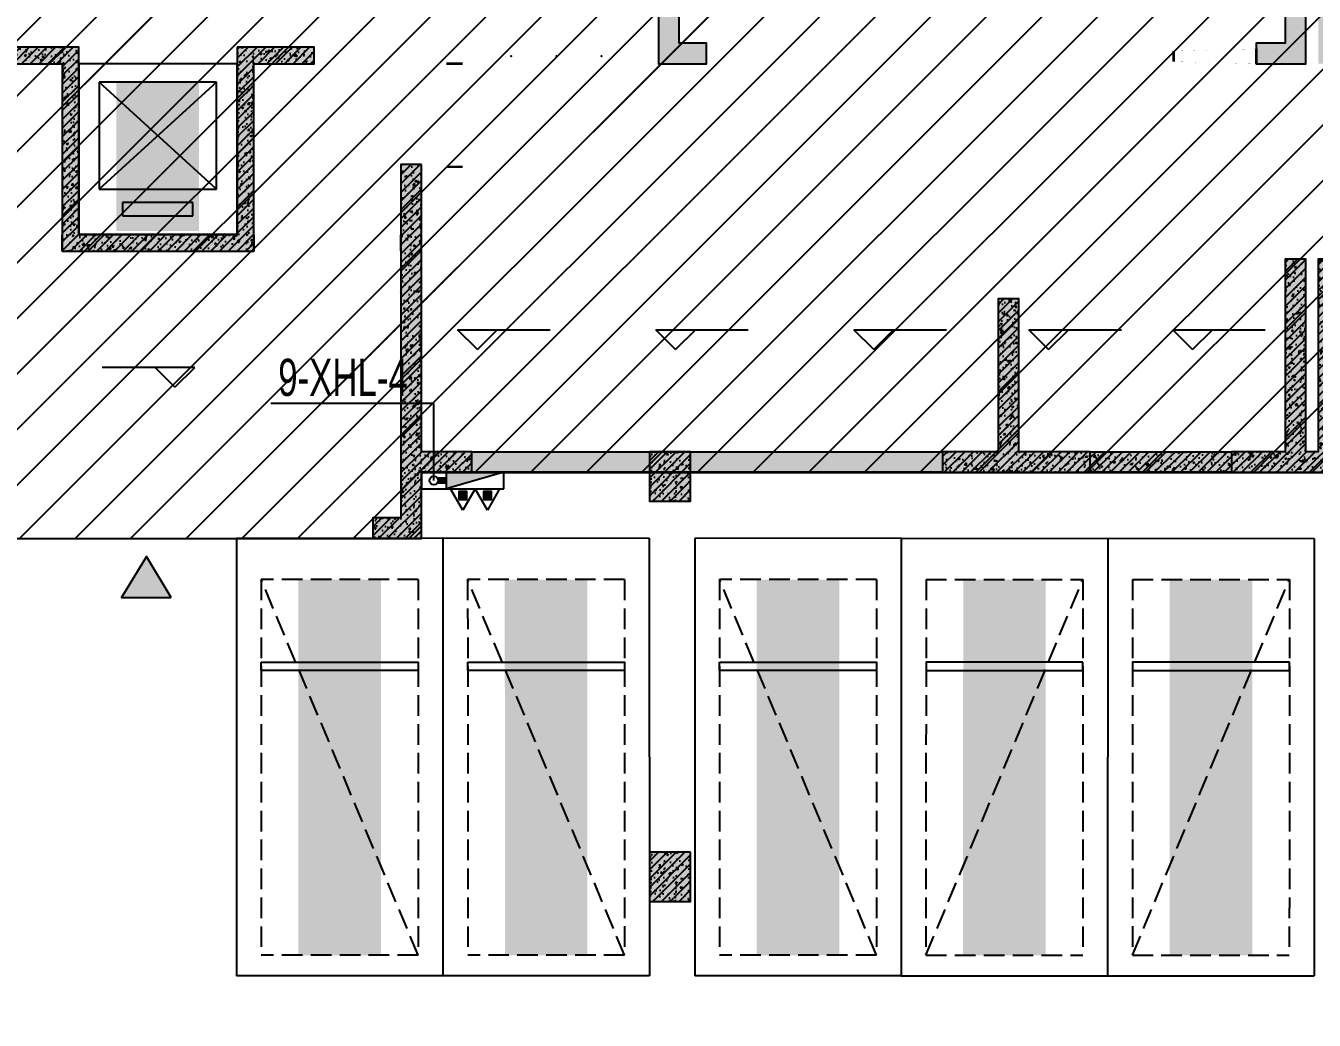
# Model space of a CAD drawing. Extents: x -1338203 to 1886333, y -783476 to 1038610.
# Drawn here: x 668705 to 684308, y -347484 to -335438 of the extents above; entities that cross this region are included whole.
import ezdxf

# ---------------------------------------------------------------- set-up
doc = ezdxf.new("R2010")
doc.units = 0
doc.header["$LTSCALE"] = 1000
doc.header["$MEASUREMENT"] = 0
doc.linetypes.add('A-001-平面B2$0$__DASH', pattern=[0.35, 0.25, -0.1])
doc.layers.add('A-001-主楼相对位置参照$0$AAD-A-MARK', color=6, linetype='Continuous', plot=False)
for name, color, linetype in [('A-001-车位参照B2$0$A-001-车位参照B2$0$0A-P-PKNG-CAR(A)', 43, 'Continuous'), ('A-13-平面B2$0$0A-A-SYMB-ELEV', 150, 'Continuous'), ('A-13-平面B2$0$0A-E-EVTR', 2, 'Continuous'), ('A-13-平面B2$0$A-烟道风道', 57, 'Continuous'), ('M13预留预埋-B2$0$0M-A-LD', 4, 'Continuous'), ('p-a-core', 1, 'Continuous'), ('p-a-regular', 5, 'Continuous'), ('S-13-柱墙B2_B1$0$0S-CW-HATCH', 251, 'Continuous'), ('S-13-柱墙B2_B1$0$0S-CW-HATCH-UP', 251, 'Continuous'), ('S-13-柱墙B2_B1$0$0S-CW-LINE', 72, 'Continuous'), ('S001地下二墙柱$0$S001地下二墙柱$0$0A-P-PKNG-STRP', 40, 'Continuous'), ('S001地下二墙柱$0$S001地下二墙柱$0$0S-CC-LINE', 52, 'Continuous'), ('S001地下二墙柱$0$S001地下二墙柱$0$0S-CW-HATCH', 251, 'Continuous'), ('S001地下二墙柱$0$S001地下二墙柱$0$0S-CW-HATCH-UP', 251, 'Continuous'), ('地面指向箭头', 7, 'Continuous'), ('负二层消火栓$0$负二层消火栓$0$0P-ACC-FH', 7, 'Continuous'), ('负二层消火栓$0$负二层消火栓$0$0P-DIM-FH', 3, 'Continuous'), ('负二层消火栓$0$负二层消火栓$0$0P-PIPE-FH', 1, 'Continuous'), ('负二层消火栓$0$负二层消火栓$0$0P-VPIPE-FH', 1, 'Continuous'), ('负二层消火栓$0$负二层消火栓$1$0P-EQUIP-FH', 7, 'Continuous')]:
    doc.layers.add(name, color=color, linetype=linetype)
doc.styles.add('负二层消火栓$0$负二层消火栓$0$AAD-S', font='aad-s.shx', dxfattribs={"width": 0.7, "bigfont": 'aad-hztxt.shx'})
pattern_1 = [(45, (0, 0), (-53.03300858899106, 53.03300858899107), []), (49.99999999999999, (0, 0), (215.178054780226, -18.82564049477853), [22.5, -247.5]), (355, (0, 0), (-41.6254000839, 225.6576401100035), [18, -198]), (100.4514, (17.9315039999783, -1.568802000023425), (173.5528145142065, 206.8318626182861), [19.122057, -210.3426336]), (46.18420000000002, (0, 60), (320.1723145876933, -49.65570429870542), [33.74999999999996, -371.2499999999997]), (96.6356, (26.68102349992841, 55.86200790002476), (280.398811664611, 292.2353612701325), [28.6830864, -315.5139]), (351.1842, (0, 60), (280.3985835400882, 292.2355802775974), [27, -297]), (21, (30, 45), (179.0721156355385, -120.7856671996016), [22.5, -247.5]), (326.0000000000001, (30, 45), (72.99459957647451, 217.5450135140559), [18, -198]), (71.4514, (44.92266990011558, 34.93451819999609), (252.066788574447, 96.75914901298572), [19.122057, -210.3426336]), (37.50000000000001, (0, 0), (3.647956595187201, 99.86815614939344), [0, -195.6, 0, -201, 0, -198.75]), (7.499999999999999, (0, 0), (78.92086123264458, 118.3235135647081), [0, -114.6, 0, -191.1, 0, -75.75]), (327.5, (-66.89999999990687, 0), (160.1467308517227, -6.766461520313927), [0, -75, 0, -234, 0, -310.5]), (317.5, (-96.89999999990687, 0), (174.9558508027159, 30.03149469969532), [0, -97.5, 0, -155.4, 0, -220.5])]

# ---------------------------------------------------------------- blocks, each defined once
blk = doc.blocks.new('A-001-主楼相对位置参照')
at = {"layer": 'A-001-主楼相对位置参照$0$AAD-A-MARK'}
blk.add_lwpolyline([(-97018.76140278578, -174355.8904457092), (-95098.7614119649, -174355.8904457092), (-95098.76141190529, -172285.8904428482), (-97018.76140272617, -172285.8904428482)], close=True, dxfattribs=at)
blk = doc.blocks.new('A-13-平面B2')
at = {"layer": 'A-13-平面B2$0$0A-A-SYMB-ELEV'}
for p, q in [((5668.006626350805, -8702.704196732375), (5428.006626350805, -8462.704196732375)), ((5428.006626350805, -8462.704196732375), (6548.006626350805, -8462.704196732375)), ((5668.006626350805, -8702.704196732375), (5908.006626350805, -8462.704196732375)), ((8068.006626348477, -8702.704196678009), (7828.006626348477, -8462.704196678009)), ((7828.006626348477, -8462.704196678009), (8948.006626348477, -8462.704196678009)), ((8068.006626348477, -8702.704196678009), (8308.006626348477, -8462.704196678009)), ((10468.00662634661, -8702.704196680686), (10228.00662634661, -8462.704196680686)), ((10228.00662634661, -8462.704196680686), (11348.00662634661, -8462.704196680686)), ((10468.00662634661, -8702.704196680686), (10708.00662634661, -8462.704196680686)), ((12585.44959766511, -8702.704197924584), (12345.44959766511, -8462.704197924584)), ((12345.44959766511, -8462.704197924584), (13465.44959766511, -8462.704197924584)), ((12585.44959766511, -8702.704197924584), (12825.44959766511, -8462.704197924584)), ((14328.75675051846, -8702.704197244719), (14088.75675051846, -8462.704197244719)), ((14088.75675051846, -8462.704197244719), (15208.75675051846, -8462.704197244719)), ((14328.75675051846, -8702.704197244719), (14568.75675051846, -8462.704197244719)), ((2245.222082095221, -8920.331092658802), (1125.222082095221, -8920.331092658802)), ((2005.222082095221, -9160.331092658802), (1765.222082095221, -8920.331092658802)), ((2005.222082095221, -9160.331092658802), (2245.222082095221, -8920.331092658802))]:
    blk.add_line(p, q, dxfattribs=at)
at = {"layer": 'A-13-平面B2$0$0A-E-EVTR'}
for p, q in [((2506.527777651325, -5465.000000001979), (1086.527777659241, -5465.000000001979)), ((1086.527777659241, -5465.000000001979), (1086.527777659241, -6761.000000001048)), ((2506.527777651325, -6761.000000001048), (1086.527777659241, -5465.000000001979)), ((2506.527777651325, -5465.000000001979), (1086.527777659241, -6761.000000001048)), ((2506.527777651325, -6761.000000001048), (2506.527777651325, -5465.000000001979)), ((1086.527777659241, -6761.000000001048), (2506.527777651325, -6761.000000001048)), ((2222.527777652722, -6923.000000000815), (1370.527777657378, -6923.000000000815)), ((1370.527777657378, -6923.000000000815), (1370.527777657378, -7085.000000000582)), ((2222.527777652722, -7085.000000000582), (2222.527777652722, -6923.000000000815)), ((1370.527777657378, -7085.000000000582), (2222.527777652722, -7085.000000000582))]:
    blk.add_line(p, q, dxfattribs=at)
at = {"layer": 'A-13-平面B2$0$A-烟道风道'}
for p in [(6077.499999979977, -5150.000000153319), (6624.999999993946, -5150.000000153319), (7172.500000007916, -5150.000000153319)]:
    blk.add_point(p, dxfattribs=at)
blk = doc.blocks.new('A-001-主楼组合参照B2')
at = {"ltscale": 0.002}
h = blk.add_hatch(dxfattribs=at)
h.set_pattern_fill('ANSI31', color=8, scale=300)
h.set_pattern_definition([(45, (-290759.7580399357, -7878.096521442116), (-336.7596045400933, 336.7596045400933), [])])
h.paths.add_polyline_path([(66281.2331245013, -186940.2985313081), (66281.2331245013, -185540.2985321602), (62441.23312550061, -185540.2987123799), (62441.23312550061, -181550.2985321602), (55141.23312550061, -181550.2985321602), (55141.23312550061, -185540.2990549848), (51301.23103445512, -185540.2992352045), (51301.23103445512, -186940.2985283216), (44981.23312550061, -186940.298366589), (44981.23312550061, -185540.2985321603), (41131.23316977848, -185540.2985321603), (41131.23316977848, -181650.298521692), (37391.68398198416, -181650.298521692), (37391.68398198416, -179560.2984945478), (38191.2331748188, -179560.2985321605), (38191.2331748188, -176360.2984955478), (41051.23312550061, -176360.2985331602), (41051.2331735522, -174560.2985321603), (42851.29555012775, -174560.2985321603), (42851.2331690148, -173660.2985216923), (46981.23312550061, -173660.2985321605), (46981.23312550061, -172090.2984945478), (50101.2331740607, -172090.2985321603), (50101.23312550061, -174560.2984945478), (67481.2331245013, -174560.2984945478), (67481.2331245013, -172090.2985321603), (70601.23312550061, -172090.2984945478), (70601.2331735522, -174560.2984945478), (76531.2331740607, -174560.2984945478), (76531.2331740607, -176360.2984955478), (79391.23312550061, -176360.2984955478), (79391.2331740607, -179560.2984945478), (80191.23312550061, -179560.2984945478), (80191.2331740607, -182110.2984945478), (81091.2331740607, -182110.2985321603), (81091.23312550061, -185540.2984945478), (72601.23312550061, -185540.2984945478), (72601.23312550061, -186940.2984953998)])
h.paths.add_polyline_path([(2291.232276478084, -185540.2985785123), (9781.232275478309, -185540.2985785123), (9781.232275478309, -186540.298578512), (9631.232276478084, -186540.2985785118), (9631.232276478084, -186940.2985785123), (16251.23227647808, -186940.2985785123), (16251.23227647808, -186540.2985785118), (16101.23227547831, -186540.298578512), (16101.23227547831, -185540.2985785123), (23691.23227547831, -185540.2985785123), (23691.23227547831, -179560.2985785123), (22891.23227547831, -179560.2985785123), (22891.23227547831, -176360.2985785123), (20031.23227547831, -176360.2985785123), (20031.23227547831, -174560.2985785123), (18231.13172222464, -174560.2985785123), (18231.13172222464, -173660.2985785123), (14101.23227547831, -173660.2985785123), (14101.23227547831, -172090.2985785123), (10981.23227547831, -172090.2985785123), (10981.23227547831, -174560.2985785123), (-6398.767723521916, -174560.2985785123), (-6398.767723521916, -172090.2985785123), (-9518.767724521691, -172090.2985785123), (-9518.767724521691, -174560.2985785123), (-15448.76772452169, -174560.2985785123), (-15448.76772452169, -176360.2985785123), (-18308.76772452169, -176360.2985785123), (-18308.76772452169, -179560.2985785123), (-19108.76772452169, -179560.2985785123), (-19108.76772452169, -181610.2985785122), (-20008.76772452169, -181610.2985785122), (-20008.76772452169, -185540.2985785253), (-11518.76772452169, -185540.2985785123), (-11518.76772502181, -186540.2985785123), (-11668.7677235154, -186540.2985785123), (-11668.7677235154, -186940.2985785123), (-5048.767723521916, -186940.2985785123), (-5048.767723515397, -186540.2985785123), (-5198.767723515397, -186540.2985785123), (-5198.767723521916, -185540.2985785123), (-1358.767723515397, -185540.2985785123), (-1358.767723515397, -181550.2985785122), (2291.232276478084, -181550.2985785122)])
h.paths.add_polyline_path([(-109958.7612749783, -168806.1891832975), (-109958.7612691789, -173536.1891834346), (-109708.7612749792, -173536.1891833699), (-103818.7612749829, -173536.1891834874), (-103818.761274982, -177236.1891834413), (-99248.76127499505, -177236.1891834215), (-99248.76127499505, -178036.18918342), (-92868.76126927859, -178036.18918342), (-92868.76126927952, -177236.1891834659), (-71298.76126929256, -177236.189183469), (-71298.76126929256, -178036.18918342), (-64918.7612635761, -178036.18918342), (-64918.76126357983, -177236.1891834659), (-54208.76126359007, -177236.1891834659), (-54208.761263591, -168806.1891834316), (-59108.76126921247, -168806.1891711009), (-59108.76126921247, -167906.1891711006), (-62058.76126937452, -167906.189171247), (-62058.76126937452, -168806.1891711009), (-64368.7612635761, -168806.1891832975), (-64368.7612635761, -167456.1891832975), (-66168.76126925531, -167456.1891832975), (-66168.76126925531, -165386.1891709544), (-69468.76126918918, -165386.1891709558), (-69468.76126920874, -167386.1891832859), (-71848.76126930187, -167386.1891832851), (-71848.76126924413, -168806.189183286), (-82158.76126925531, -168806.1891771933), (-82158.76126917521, -167906.1891709485), (-85208.7612691957, -167906.1891711006), (-85208.7612691957, -168806.1891711009), (-92318.76126924134, -168806.1891835518), (-92318.76126926276, -167386.1891837005), (-94698.76126924786, -167386.1891834291), (-94698.76126925531, -165386.1891709551), (-97998.76126925531, -165386.1891709539), (-97998.76126925531, -167456.1891834188), (-99798.76126925158, -167456.1891834186), (-99798.76127499505, -168806.1891832975)])
h.paths.add_polyline_path([(-115663.7569348987, -225243.7857859249), (-115663.7569348987, -225843.7857859249), (-115413.7569348987, -225843.7857859249), (-115413.7569348987, -225243.7857859249), (-114083.7569348987, -225243.7857859249), (-114083.7569348987, -225843.7857859249), (-113833.7569348987, -225843.7857859249), (-113833.7569348987, -225243.7857859249), (-112008.7569348987, -225243.7857859248), (-112008.7569348987, -225843.7857859249), (-111588.7569348987, -225843.7857859249), (-111588.7569348987, -225243.7857859249), (-92908.75693489867, -225243.7857859249), (-92908.75693489867, -225843.7857859249), (-92488.75693489867, -225843.7857859249), (-92488.75693489867, -225243.7857859249), (-90663.75693489867, -225243.7857859249), (-90663.75693489867, -225843.7857859249), (-90413.75693489867, -225843.7857859249), (-90413.75693489867, -225243.7857859249), (-89083.75693489867, -225243.7857859249), (-89083.75693489867, -225843.7857859249), (-88833.75693489867, -225843.7857859249), (-88833.75693489867, -225243.7857859252), (-82963.75693489867, -225243.7857859252), (-82963.75693489867, -225843.7857859249), (-82713.75693489867, -225843.7857859249), (-82713.75693489867, -225243.7857859249), (-81383.75693489867, -225243.7857859249), (-81383.75693489867, -225843.7857859249), (-81133.75693489867, -225843.7857859249), (-81133.75693489867, -225243.7857859249), (-79308.75693489867, -225243.7857859249), (-79308.75693489867, -225843.7857859249), (-78888.75693489867, -225843.7857859249), (-78888.75693489867, -225243.7857859249), (-60208.75693489867, -225243.7857859248), (-60208.75693489867, -225843.7857859249), (-59788.75693489867, -225843.7857859249), (-59788.75693489867, -225243.7857859249), (-57963.75693489867, -225243.7857859249), (-57963.75693489867, -225843.7857859249), (-57713.75693489867, -225843.7857859249), (-57713.75693489867, -225243.7857859249), (-56383.75693489867, -225243.7857859249), (-56383.75693489867, -225843.7857859249), (-56133.75693489867, -225843.7857859249), (-56133.75693489867, -225243.7857859249), (-53248.75693489867, -225243.7857859249), (-53248.75693488936, -216463.7857859784), (-53248.75693488843, -216463.7857880258), (-56518.75693488098, -216463.785787997), (-56518.75693485443, -216463.7857859249), (-59958.75693489867, -216463.7857859248), (-59958.75693489867, -215463.7857859249), (-67988.75693489867, -215463.7857859249), (-67988.75693489867, -211893.7857859249), (-71108.75693489867, -211893.7857859249), (-71108.75693489867, -215463.7857859249), (-79138.75693489867, -215463.7857859249), (-79138.75693489867, -216463.7857859249), (-81758.75504769175, -216463.7857608667), (-81758.75504769175, -215463.785828924), (-83908.76013395959, -215463.7857370347), (-83908.76013395959, -216463.7856689774), (-86598.75693489867, -216463.7856940356), (-87848.75693495455, -216463.7857859249), (-92658.75693489867, -216463.7857859249), (-92658.75693489867, -215463.7857859249), (-100688.7569348987, -215463.7857859249), (-100688.7569348987, -211893.7857859249), (-103808.7569348987, -211893.7857859249), (-103808.7569349583, -215463.7857859249), (-111838.7569348987, -215463.7857859249), (-111838.7569348987, -215463.778743452), (-114238.7569348931, -215463.7788353413), (-114238.7569348931, -215463.7856940356), (-116458.756825553, -215463.7857859285), (-116458.7570442806, -216463.7857859212), (-118548.7571535825, -216463.7856940356), (-118548.7570442406, -221293.7879517402), (-119248.7632341522, -221293.7879937084), (-119248.7632341522, -221893.7879937084), (-118548.7602174289, -221893.7879937084), (-118548.7569348987, -223843.7809536252), (-119248.763234115, -223843.7809955936), (-119248.763234115, -224443.7809955936), (-118548.7569348987, -224443.7809536252), (-118548.7569348987, -225243.7857859249)])
h.paths.add_polyline_path([(-11948.76700253668, -235160.2985359748), (-15608.76700253668, -235160.2985359748), (-15608.76700253668, -237713.5560672852), (-16508.76700253668, -237713.5560672852), (-16508.76700253668, -241140.2985359879), (-8018.767002536682, -241140.2985359748), (-8018.767003037734, -242140.2985359748), (-8168.767002536682, -242140.2985359748), (-8168.767002536682, -242540.2985359748), (-1548.767002536682, -242540.298535975), (-1548.767002536682, -242140.298535975), (-1698.767001538305, -242140.2985359748), (-1698.767001538305, -241140.298535975), (13281.23299746332, -241140.298535975), (13281.23299746332, -242140.2985359748), (13131.23299746332, -242140.2985359748), (13131.23299746332, -242540.2985359748), (19751.23299746332, -242540.2985359748), (19751.23299746332, -242140.2985359748), (19601.23299746332, -242140.2985359748), (19601.23299746332, -241140.2985359748), (27191.23299746332, -241140.2985359748), (27191.23299746332, -239340.2985359748), (27191.23304551211, -239340.2985359748), (27191.23304551211, -237140.2985358062), (27191.23299746332, -237140.2985358062), (27191.23299746332, -235250.2984237619), (23441.23299746332, -235250.2984237619), (23441.23299746332, -230950.2983570985), (23441.23299746332, -230160.2985359748), (21531.23299746332, -230160.2985359753), (17601.23299746332, -230160.2985359753), (17601.52712125261, -227690.2985359748), (14481.52712125261, -227690.2985359748), (14481.23299746332, -230160.2985359748), (-2898.767001538305, -230160.2985359748), (-2898.767001538305, -227690.2985359748), (-6018.767002536682, -227690.2985359748), (-6018.767002536682, -230160.2985359748), (-9948.767002536682, -230160.2985359748), (-11948.76700253668, -230160.2985359748)])
h.paths.add_polyline_path([(67491.23229324841, -237139.9998558274), (67491.23229401116, -235159.999855996), (71151.23229324794, -235159.999855996), (71151.23229324841, -234559.999855996), (73051.23229324841, -234559.999855996), (73051.23229324841, -230159.9998559959), (77081.23229324841, -230159.999855996), (77080.93816945818, -227689.999855996), (80200.93816945818, -227689.999855996), (80201.23229324841, -230159.999855996), (97581.23229224817, -230159.999855996), (97581.23229224817, -227689.999855996), (100701.2322932484, -227689.999855996), (100701.2322932484, -230159.999855996), (104631.2322932484, -230159.999855996), (106631.2322932484, -230159.999855996), (106631.2322932484, -231959.999855996), (109491.2322932484, -231959.999855996), (109491.2322932484, -235159.999855996), (110291.2322932484, -235159.999855996), (110291.2322932484, -237713.257387306), (111191.2322932484, -237713.257387306), (111191.2322932484, -241139.999856009), (102701.2322932484, -241139.999855996), (102701.2322937485, -242139.999855996), (102851.2322932484, -242139.999855996), (102851.2322932484, -242539.999855996), (96231.23229324841, -242539.999855996), (96231.23229324841, -242139.999855996), (96381.23229224817, -242139.999855996), (96381.23229224817, -241139.999855996), (81401.23229324841, -241139.999855996), (81401.23229324841, -242139.999855996), (81551.23229324841, -242139.9998559955), (81551.23229324841, -242539.999855996), (74931.23229324841, -242539.999855996), (74931.23229324841, -242139.999855996), (75081.23229324841, -242139.999855996), (75081.23229324841, -241139.999855996), (67491.23229324841, -241139.999855996), (67491.23229324841, -239339.999855996)])
h.paths.add_polyline_path([(11810.72601094865, -302464.7122348832), (13795.7470119854, -302220.4619652765), (17696.32407989795, -301740.5088564857), (17394.38181419042, -299289.0335956084), (20491.02751642303, -298908.0015827207), (20792.96978213009, -301359.476843597), (25884.45497300685, -300732.9864286719), (26492.75564002548, -305675.69523174), (29132.84460410872, -305350.8410156242), (28524.54393708915, -300408.1322125561), (38042.87436600938, -299236.9331309021), (37741.22402247298, -296785.4219499681), (40837.86972569837, -296404.3899369583), (41139.52006923431, -298855.9011178924), (45040.10263646976, -298375.947332428), (47025.13193277246, -298131.6960421153), (47635.76015855395, -303094.2692828734), (50474.35205226694, -302744.9899377254), (51268.3637707883, -302647.2894216004), (51580.18199404958, -305181.4349219284), (52178.19982720283, -310041.5235503284), (48297.46755293082, -310519.0348228897), (48117.94285455183, -309060.0382901131), (44465.48894935404, -309509.4606642824), (44587.61459500552, -310501.9753123728), (44736.49179173284, -310483.6564656604), (44785.34204979544, -310880.6623249209), (38214.89507903275, -311689.1340958558), (38166.04482097016, -311292.1282365952), (38314.92201720015, -311273.8093899438), (38192.79637204413, -310281.2947417925), (23324.92694372847, -312110.7369061121), (23447.05258888449, -313103.2515542634), (23595.92978610727, -313084.9327074896), (23644.78004416986, -313481.9385667506), (17074.33307340764, -314290.4103376855), (17025.48281534505, -313893.4044784249), (17174.36001256783, -313875.0856316515), (17052.23436741135, -312882.5709835001), (1787.359078842448, -314760.8634060043), (1909.484723998467, -315753.3780541557), (2058.361921221251, -315735.0592073823), (2107.212179283844, -316132.0650666428), (-4463.234791478375, -316940.5368375777), (-4512.085049540969, -316543.5309783171), (-4363.20785231865, -316525.2121315437), (-4485.333497474669, -315532.6974833923), (-12911.78286028025, -316569.5442107695), (-13330.67382316641, -313165.21896761), (-12437.4106398311, -313055.3058869696), (-12507.02225759183, -312489.5725373559), (-12748.83103498048, -310524.3935341835), (-11954.81931645959, -310426.6930180584), (-12345.62138095987, -307250.6461439739), (-9507.029487246415, -306901.3667988268), (-9726.855648528086, -305114.8404321541), (-7940.226588892518, -304895.8488561726), (-8050.13966953312, -304002.5856728373), (-3951.156865628669, -303497.3721730416), (-4142.894128524465, -301939.124175443), (-1046.248426291859, -301558.0921625552), (-744.5980827559251, -304009.6033434892), (7185.593955974327, -303033.8194386902), (7796.222181755817, -307996.3926794484), (12421.35423673061, -307427.2854756413)])
h.paths.add_polyline_path([(118675.7859663961, -301882.809409273), (118078.7053500742, -297020.9645447106), (118078.5068137946, -297019.3479245001), (118009.0274021446, -296453.598323043), (117767.6778670328, -294488.3628660979), (116973.6433389063, -294585.8778297879), (116583.5834841465, -291409.7397172834), (113744.9100460953, -291758.3557124749), (113525.5013777933, -289971.7780241912), (111540.4150574778, -290215.565433416), (107639.7204380578, -290694.6076925431), (107338.9349182204, -288242.9902351153), (104242.2002585281, -288623.2985935061), (104542.9857783655, -291074.916050934), (87292.58565581567, -293193.4286369771), (86991.5082054229, -290741.8470313875), (83894.77354474016, -291122.1553899002), (84195.85099513293, -293573.7369954897), (80295.15637571295, -294052.7792546166), (78310.07005539746, -294296.5666638416), (78919.53857846209, -299259.28246463), (76080.86514040898, -299607.8984598218), (75286.8306122825, -299705.4134235118), (75598.05663160351, -302239.6317223347), (76015.75496586668, -305640.8215212679), (83549.15755146206, -304715.6483032462), (83671.05125557748, -305708.191463465), (83522.16978205112, -305726.4755190959), (83570.92726389621, -306123.4927831589), (90141.56298413989, -305316.5564586243), (90092.80550229526, -304919.5391945612), (89943.9240292625, -304937.8232501313), (89822.03032465023, -303945.2800899736), (104690.3268628216, -302119.3123950005), (104812.2205674339, -303111.8555551582), (104663.3390934102, -303130.1396108497), (104712.0965752553, -303527.1568749131), (111282.7322954994, -302720.2205503787), (111233.9748136543, -302323.2032863157), (111085.0933396306, -302341.4873420075), (110963.1996350179, -301348.9441818497), (114616.7046459892, -300901.0549714464), (114795.7921093565, -302359.3094186358)])
at = {"color": 3, "flags": 128}
blk.add_lwpolyline([(-109958.7612749783, -168806.1891832975), (-109958.7612691789, -173536.1891834346), (-109708.7612749792, -173536.1891833699), (-103818.7612749829, -173536.1891834874), (-103818.761274982, -177236.1891834413), (-99248.76127499505, -177236.1891834215), (-99248.76127499505, -178036.18918342), (-92868.76126927859, -178036.18918342), (-92868.76126927952, -177236.1891834659), (-71298.76126929256, -177236.189183469), (-71298.76126929256, -178036.18918342), (-64918.7612635761, -178036.18918342)], dxfattribs=at)
for name, p in [('A-001-主楼相对位置参照', (0, 0)), ('A-13-平面B2', (-97858.76142383367, -167045.8904441454))]:
    blk.add_blockref(name, p)
blk = doc.blocks.new('M13预留预埋-B2')
at = {"layer": 'M13预留预埋-B2$0$0M-A-LD', "elevation": 2600}
blk.add_lwpolyline([(15100.00000000058, -5239.999999999185, 0, 0, 0), (14099.99999999942, -5240.000000000815, 30, 30, 0), (14099.99999999907, -5060.000000000815, 0, 0, 0), (15099.99999992456, -5059.999999999185, 30, 30, 0), (15100.00000000058, -5239.999999999185, 30, 30, 0)], format="xyseb", dxfattribs=at)
at = {"layer": 'M13预留预埋-B2$0$0M-A-LD'}
for points in [[(5290.000000128639, -6490.000000211061, 0, 0, 0), (5289.999999965075, -5240.000000020664, 30, 30, 0), (5489.999999965075, -5240.000000020256, 0, 0, 0), (5490.000000128639, -6490.000000135042, 30, 30, 0), (5290.000000128639, -6490.000000211061, 30, 30, 0)], [(-1140.000002091867, -7310.000000000349, 0, 0, 0), (639.999997983803, -7309.999999998719, 30, 30, 0), (639.9999979841523, -7509.999999998719, 0, 0, 0), (-1140.000002015848, -7510.000000000349, 30, 30, 0), (-1140.000002091867, -7310.000000000349, 30, 30, 0)], [(2959.999999876949, -7310.000000001164, 0, 0, 0), (4739.999999952619, -7309.999999999534, 30, 30, 0), (4739.999999952968, -7509.999999999534, 0, 0, 0), (2959.999999952968, -7510.000000001164, 30, 30, 0), (2959.999999876949, -7310.000000001164, 30, 30, 0)]]:
    blk.add_lwpolyline(points, format="xyseb", dxfattribs=at)
blk = doc.blocks.new('M001-预留预埋B2')
blk.add_blockref('M13预留预埋-B2', (-97858.76142314763, -167045.8904436589))
blk = doc.blocks.new('负二层消火栓$0$负二层消火栓$1$$TwtSys$00000546')
h = blk.add_hatch()
h.set_pattern_fill('ANSI31', color=256, scale=200, style=0)
h.set_pattern_definition([(45, (-38543.80223862439, -6670.830405693208), (-17.67766952966369, 17.67766952966369), [])])
h.paths.add_polyline_path([(-64.92232553117356, 173.7449990885525), (64.922325531159, 173.7449990885525), (64.922325531159, 43.90034802621994), (-64.92232553117356, 43.90034802621994)])
for points in [[(0, 343.6163707387423), (-198.3870041439732, 0), (198.3870041439732, 0)], [(-64.92232553117356, 173.7449990885525), (64.922325531159, 173.7449990885525), (64.922325531159, 43.90034802621994), (-64.92232553117356, 43.90034802621994)]]:
    blk.add_lwpolyline(points, close=True)
blk = doc.blocks.new('负二层消火栓$0$负二层消火栓$0$$TwtSys$00000434')
for p, q in [((-0.5, 0.5), (-0.5, -0.5)), ((-0.5, -0.5), (0.5, 0.5)), ((0.5, 0.5), (-0.5, 0.5)), ((0.5, -0.5), (0.5, 0.5)), ((-0.5, -0.5), (0.5, -0.5))]:
    blk.add_line(p, q)
blk.add_solid([(0.5, -0.5), (0.5, 0.5), (-0.5, -0.5)])
blk = doc.blocks.new('负二层消火栓')
at = {"layer": '负二层消火栓$0$负二层消火栓$0$0P-ACC-FH'}
blk.add_lwpolyline([(-91869.19882256177, -177435.8923367744), (-91869.19882256177, -177235.8923367744), (-92868.767385146, -177235.8923367744), (-92868.767385146, -177435.8923367744)], close=True, dxfattribs=at)
at = {"layer": '负二层消火栓$0$负二层消火栓$0$0P-DIM-FH'}
for p, q in [((-92719.19802262692, -176400.5750624923), (-94692.97714079282, -176400.5750624923)), ((-92719.19802262692, -177335.8912928389), (-92719.19802262692, -176400.5750624923))]:
    blk.add_line(p, q, dxfattribs=at)
at = {"layer": '负二层消火栓$0$负二层消火栓$0$0P-PIPE-FH', "linetype": 'Continuous', "const_width": 82.5}
blk.add_lwpolyline([(-92666.69802262692, -177335.891292839), (-92569.19882255554, -177335.8912928393)], dxfattribs=at)
at = {"layer": '负二层消火栓$0$负二层消火栓$0$0P-VPIPE-FH', "linetype": 'Continuous'}
blk.add_circle((-92719.19802262692, -177335.8912928389), 52.5, dxfattribs=at)
at = {"layer": '负二层消火栓$0$负二层消火栓$0$0P-ACC-FH', "xscale": -700, "yscale": -200, "zscale": 700}
blk.add_blockref('负二层消火栓$0$负二层消火栓$0$$TwtSys$00000434', (-92219.19882256177, -177335.8923367744), dxfattribs=at)
at = {"layer": '负二层消火栓$0$负二层消火栓$1$0P-EQUIP-FH', "xscale": -0.75, "yscale": 0.75, "zscale": 0.75, "rotation": 180}
for p in [(-92367.9891453326, -177435.8912580051, 799.9981982381646), (-92070.40863911656, -177435.8912580051, 799.9981982381646)]:
    blk.add_blockref('负二层消火栓$0$负二层消火栓$1$$TwtSys$00000546', p, dxfattribs=at)
at = {"layer": '负二层消火栓$0$负二层消火栓$0$0P-DIM-FH', "color": 7, "style": '负二层消火栓$0$负二层消火栓$0$AAD-S', "width": 0.7}
blk.add_text('9-XHL-4', height=450, dxfattribs=at).set_placement((-94602.97714079282, -176310.5750624923))
blk = doc.blocks.new('S-13-柱墙B2_B1')
at = {"layer": 'S-13-柱墙B2_B1$0$0S-CW-HATCH'}
h = blk.add_hatch(color=256, dxfattribs=at)
h.dxf.hatch_style = 1
h.paths.add_polyline_path([(-11849.99999962933, -9340.049481558544), (-12099.99999965558, -9340.049481558546), (-12100.00000003912, -10189.99999999942), (-7700.000000039116, -10189.99999999942), (-7700.000000039116, -9939.999999999418), (-8375.000000039116, -9939.999999999418), (-8375.000000039116, -8089.999999999418), (-8625.000000039116, -8089.999999999418), (-8625.000000039116, -9939.999999999418), (-11849.99999999627, -9939.999999999418)])
h.paths.add_polyline_path([(37609.74826762837, -1759.999999999418), (37609.74826762838, -2009.999999999418), (43399.99999996088, -2009.999999999418), (43399.99999996088, -4989.999999999418), (43049.99999996088, -4989.999999999418), (43049.99999996088, -5239.999999999418), (43399.99999996088, -5239.999999999418), (43399.99999996088, -10189.99999999942), (43649.99999996088, -10189.99999999942), (43649.99999996088, -1759.999999999418)])
h.paths.add_polyline_path([(28059.99999996045, -1900.000023066415), (27859.9999999603, -1900.000023066415), (27859.99999996088, -2499.999999999418), (28839.99999996088, -2499.999999999418), (28839.99999996088, -2299.999999999418), (28059.99999996088, -2299.999999999418)], flags=17)
h.paths.add_polyline_path([(27859.99999995952, -1099.999977172702), (28059.99999995957, -1099.999977172702), (28059.99999995902, -590.0000002792804), (28640.00000006473, -590.0000000147847), (28640.00000009523, -89.9999997348059), (28840.00001000846, -89.9999997348059), (28840.00001000846, 159.9999995187391), (28640.00000006612, 159.9999995187391), (28640.00000018673, 1410.0000001312), (31460.00000008149, 1409.999999733642), (31459.99999996135, -3440.000000132481), (31659.99999996135, -3440.000000132481), (31659.99999996135, -660.0000001324806), (33239.99999996088, -659.9999999994179), (33239.99999996088, -2849.999999999418), (33439.99999996088, -2849.999999999418), (33439.99999996088, -2009.999999999418), (35809.99999996088, -2009.999999999418), (35809.99999996088, -5239.999999999418), (36390.0000113626, -5239.999999480555), (36390.0000113626, -4989.999999480555), (36059.99999996088, -4989.999999999418), (36059.99999996088, -2009.999999999418), (36909.74826741137, -2009.999999999418), (36909.74826741136, -1759.999999999418), (33489.99999996088, -1759.999999999418), (33489.99999996088, -409.9999999994179), (31709.99999996135, -410.0000001336414), (31710.00000008149, 1659.999999732481), (28390.00000018673, 1660.0000001312), (28390.00000006473, -340.0000000147847), (26009.99999995902, -340.0000002792804), (26009.99999996088, -1759.999999999418), (14850.49267642022, -1759.999999999418), (14850.49267642022, -2009.999999999418), (15449.99999996088, -2009.999999999418), (15449.99999996088, -4989.999999999418), (15099.99999996088, -4989.999999999418), (15099.99999996088, -5239.999999999418), (15699.99999996088, -5239.999999999418), (15699.99999996088, -2009.999999999418), (15849.99999996088, -2009.999999999418), (15849.99999996088, -5239.999999999418), (16449.99999996088, -5239.999999999418), (16449.99999996088, -4989.999999999418), (16099.99999996088, -4989.999999999418), (16099.99999996088, -2009.999999999418), (23439.99999996088, -2009.999999999418), (23439.99999996088, -4989.999999999418), (23109.99999801582, -4989.999999999418), (23109.99999801582, -5239.999999999418), (23689.99999996088, -5239.999999999418), (23689.99999996088, -2009.999999999418), (26059.99999996088, -2009.999999999418), (26059.99999996088, -2849.999999999418), (26259.99999996088, -2849.999999999418), (26259.99999995902, -590.0000002792804), (27859.99999995902, -590.0000002792804)])
h.paths.add_polyline_path([(3489.999999960884, -1100), (3689.999999960884, -1100), (3689.999999960884, -590.0000002792804), (5289.999999960884, -590.0000002792804), (5289.999999960884, -2849.999999999418), (5489.999999960884, -2849.999999999418), (5489.999999960884, -2009.999999999418), (7859.999999960884, -2009.999999999418), (7859.999999960884, -5239.999999999418), (8439.999999967404, -5239.999999599764), (8439.999999967404, -4989.999999599764), (8109.999999960884, -4989.999999999418), (8109.999999960884, -2009.999999999418), (14050.49267620323, -2009.999999999418), (14050.49267620323, -1759.999999999418), (5539.999999960884, -1759.999999999418), (5539.999999960884, -340.0000002792804), (3159.999999913853, -340.0000002792804), (3159.999999913853, 1659.999999865657), (-160.0000000386499, 1659.999999732594), (-160.0000000386499, -410.0000001324806), (-1940.000000039116, -409.9999999994179), (-1940.000000039116, -1759.999999999418), (-12100.00000003912, -1759.999999999418), (-12099.99999020835, -8240.049397115527), (-11849.99999018848, -8240.049397115527), (-11850.00000003912, -5239.999999999418), (-11500.00000003912, -5239.999999999418), (-11500.00000003912, -4989.999999999418), (-11850.00000003912, -4989.999999999418), (-11850.00000003912, -2009.999999999418), (-4510.000000039116, -2009.999999999418), (-4510.000000039116, -4989.999999999418), (-4840.000000000466, -4989.999999999418), (-4840.000000000466, -5239.999999999418), (-4260.000000039116, -5239.999999999418), (-4260.000000039116, -2009.999999999418), (-1890.000000039116, -2009.999999999418), (-1890.000000039116, -2849.999999999418), (-1690.000000039116, -2849.999999999418), (-1690.000000039116, -659.9999999994179), (-110.0000000386499, -660.0000001324806), (-110.0000000386499, -3440.000000132481), (89.99999996135011, -3440.000000132481), (89.99999996135011, 1409.999999732594), (2909.999999912456, 1409.999999865657), (2909.999999912456, 159.9999998675194), (2709.9999999383, 159.9999998675194), (2709.9999999383, -89.9999997348059), (2909.999999912456, -89.9999997348059), (2909.999999912456, -590.0000002792804), (3489.999999960884, -590.0000002792804)])
h.paths.add_polyline_path([(3689.999999960884, -1900.000023050467), (3489.999999960884, -1900.000023050467), (3489.999999960884, -2299.999999999418), (2709.999999960884, -2299.999999999418), (2709.999999960884, -2499.999999999418), (3689.999999960884, -2499.999999999418)], flags=17)
h = blk.add_hatch(color=256, dxfattribs=at)
h.dxf.hatch_style = 1
h.paths.add_polyline_path([(2759.999999960884, -5039.999999999418), (2759.999999960884, -7309.999999999418), (839.9999999608845, -7309.999999999418), (839.9999999608845, -5039.999999999418), (-110.0000000386499, -5039.942787528271), (-110.0000000386499, -5239.942787528271), (639.9999999608845, -5239.999999999418), (639.9999999608845, -7509.999999999418), (2959.999999960884, -7509.999999999418), (2959.999999960884, -5239.999999999418), (3689.999999960884, -5239.999999999418), (3689.999999960884, -5039.999999999418)])
h = blk.add_hatch(color=256, dxfattribs=at)
h.dxf.hatch_style = 1
h.paths.add_polyline_path([(4989.999999960884, -6459.999999999418), (4739.999999960884, -6459.999999999418), (4739.999999960884, -10739.99999999942), (4399.999999960884, -10739.99999999942), (4399.999999960652, -10989.54245742795), (4989.999999960884, -10989.99999999942), (4989.999999960884, -10189.99999999942), (5599.99999993667, -10189.99999948067), (5599.99999993667, -9939.999999480671), (4989.999999960884, -9939.999999999418)])
h = blk.add_hatch(color=256, dxfattribs=at)
h.dxf.hatch_style = 1
h.paths.add_polyline_path([(16754.99999996088, -9939.999999999418), (16099.99999996088, -9939.999999999418), (16099.99999999953, -7609.999999879859), (15849.99999999953, -7609.999999879859), (15849.99999996088, -9939.999999999418), (15699.99999996088, -9939.999999999418), (15699.99999999953, -7609.999999879859), (15449.99999999953, -7609.999999879859), (15449.99999996088, -9939.999999999418), (14799.99999996088, -9939.999999999418), (14799.99999996088, -10189.99999999942), (16754.99999996088, -10189.99999999942)])
h = blk.add_hatch(color=256, dxfattribs=at)
h.dxf.hatch_style = 1
h.paths.add_polyline_path([(11299.99999996088, -10189.99999999942), (13089.99999996088, -10189.99999999942), (13089.99999996088, -9939.999999999418), (12224.99999996088, -9939.999999999418), (12224.99999996088, -8089.999999999418), (11974.99999996088, -8089.999999999418), (11974.99999996088, -9939.999999999418), (11299.99999996088, -9939.999999999418)])
h = blk.add_hatch(color=256, dxfattribs=at)
h.dxf.hatch_style = 1
h.paths.add_polyline_path([(5599.99999993667, -9939.999999480671), (11299.99999996088, -9939.999999480671), (11299.99999996088, -10189.99999999942), (5599.99999993667, -10189.99999999942)])
h = blk.add_hatch(color=256, dxfattribs=at)
h.dxf.hatch_style = 1
h.paths.add_polyline_path([(13089.99999996088, -9939.999999999418), (14799.99999996088, -9939.999999999418), (14799.99999996088, -10189.99999999942), (13089.99999996088, -10189.99999999942)])
at = {"layer": 'S-13-柱墙B2_B1$0$0S-CW-HATCH-UP'}
h = blk.add_hatch(dxfattribs=at)
h.set_pattern_fill('钢筋混凝土', color=256, scale=30)
h.set_pattern_definition([(45, (0, 0), (-53.03300858899106, 53.03300858899107), []), (49.99999999999999, (0, 0), (215.178054780226, -18.82564049477853), [22.5, -247.5]), (355, (0, 0), (-41.6254000839, 225.6576401100035), [18, -198]), (100.4514, (17.9315039999783, -1.568802000023425), (173.5528145142065, 206.8318626182861), [19.122057, -210.3426336]), (46.18420000000002, (0, 60), (320.1723145876933, -49.65570429870542), [33.74999999999998, -371.2499999999998]), (96.6356, (26.68102349992841, 55.86200790002476), (280.398811664611, 292.2353612701325), [28.6830864, -315.5139]), (351.1842, (0, 60), (280.3985835400882, 292.2355802775974), [27, -297]), (21, (30, 45), (179.0721156355385, -120.7856671996016), [22.5, -247.5]), (326.0000000000001, (30, 45), (72.99459957647451, 217.5450135140559), [18, -198]), (71.4514, (44.92266990011558, 34.93451819999609), (252.066788574447, 96.75914901298572), [19.122057, -210.3426336]), (37.50000000000001, (0, 0), (3.647956595187201, 99.86815614939344), [0, -195.6, 0, -201, 0, -198.75]), (7.499999999999999, (0, 0), (78.92086123264458, 118.3235135647081), [0, -114.6, 0, -191.1, 0, -75.75]), (327.5, (-66.89999999990687, 0), (160.1467308517227, -6.766461520313927), [0, -75, 0, -234, 0, -310.5]), (317.5, (-96.89999999990687, 0), (174.9558508027159, 30.03149469969532), [0, -97.5, 0, -155.4, 0, -220.5])])
h.paths.add_polyline_path([(-11849.99999999002, -9340.049481558543), (-12100.00000001627, -9340.049481558546), (-12100.00000003912, -10189.99999999942), (-7700.000000039116, -10189.99999999942), (-7700.000000039116, -9939.999999999418), (-8375.000000039116, -9939.999999999418), (-8375.000000039116, -8089.999999999418), (-8625.000000039116, -8089.999999999418), (-8625.000000039116, -9939.999999999418), (-11849.99999999627, -9939.999999999418)])
h.paths.add_polyline_path([(37609.74826762837, -1759.999999999418), (37609.74826762837, -2009.999999999418), (43399.99999996088, -2009.999999999418), (43399.99999996088, -4989.999999999418), (43049.99999996088, -4989.999999999418), (43049.99999996088, -5239.999999999418), (43399.99999996088, -5239.999999999418), (43399.99999996088, -10189.99999999942), (43649.99999996088, -10189.99999999942), (43649.99999996088, -1759.999999999418)])
h.paths.add_polyline_path([(28059.99999996045, -1900.000023066415), (27859.9999999603, -1900.000023066415), (27859.99999996088, -2499.999999999418), (28839.99999996088, -2499.999999999418), (28839.99999996088, -2299.999999999418), (28059.99999996088, -2299.999999999418)], flags=17)
h.paths.add_polyline_path([(27859.99999995952, -1099.999977172702), (28059.99999995957, -1099.999977172702), (28059.99999995902, -590.0000002792804), (28640.00000006473, -590.0000000147847), (28640.00000009523, -89.9999997348059), (28840.00001000846, -89.9999997348059), (28840.00001000846, 159.9999995187391), (28640.00000006612, 159.9999995187391), (28640.00000018673, 1410.0000001312), (31460.00000008149, 1409.999999733147), (31459.99999996135, -3440.000000132976), (31659.99999996135, -3440.000000132481), (31659.99999996135, -660.0000001324806), (33239.99999996088, -659.9999999994179), (33239.99999996088, -2849.999999999418), (33439.99999996088, -2849.999999999418), (33439.99999996088, -2009.999999999418), (35809.99999996088, -2009.999999999418), (35809.99999996088, -5239.999999999418), (36390.0000113626, -5239.999999480555), (36390.0000113626, -4989.999999480555), (36059.99999996088, -4989.999999999418), (36059.99999996088, -2009.999999999418), (36909.74826741137, -2009.999999999418), (36909.74826741137, -1759.999999999418), (33489.99999996088, -1759.999999999418), (33489.99999996088, -409.9999999994179), (31709.99999996135, -410.0000001324806), (31710.00000008149, 1659.999999733642), (28390.00000018673, 1660.0000001312), (28390.00000006473, -340.0000000147847), (26009.99999995902, -340.0000002792804), (26009.99999996088, -1759.999999999418), (14850.49267642022, -1759.999999999418), (14850.49267642022, -2009.999999999418), (15449.99999996088, -2009.999999999418), (15449.99999996088, -4989.999999999418), (15099.99999996088, -4989.999999999418), (15099.99999996088, -5239.999999999418), (15699.99999996088, -5239.999999999418), (15699.99999996088, -2009.999999999418), (15849.99999996088, -2009.999999999418), (15849.99999996088, -5239.999999999418), (16449.99999996088, -5239.999999999418), (16449.99999996088, -4989.999999999418), (16099.99999996088, -4989.999999999418), (16099.99999996088, -2009.999999999418), (23439.99999996088, -2009.999999999418), (23439.99999996088, -4989.999999999418), (23109.99999801582, -4989.999999999418), (23109.99999801582, -5239.999999999418), (23689.99999996088, -5239.999999999418), (23689.99999996088, -2009.999999999418), (26059.99999996088, -2009.999999999418), (26059.99999996088, -2849.999999999418), (26259.99999996088, -2849.999999999418), (26259.99999995902, -590.0000002792804), (27859.99999995902, -590.0000002792804)])
h.paths.add_polyline_path([(3489.999999960884, -1100), (3689.999999960884, -1100), (3689.999999960884, -590.0000002792804), (5289.999999960884, -590.0000002792804), (5289.999999960884, -2849.999999999418), (5489.999999960884, -2849.999999999418), (5489.999999960884, -2009.999999999418), (7859.999999960884, -2009.999999999418), (7859.999999960884, -5239.999999999418), (8439.999999967404, -5239.999999599764), (8439.999999967404, -4989.999999599764), (8109.999999960884, -4989.999999999418), (8109.999999960884, -2009.999999999418), (14050.49267620323, -2009.999999999418), (14050.49267620323, -1759.999999999418), (5539.999999960884, -1759.999999999418), (5539.999999960884, -340.0000002792804), (3159.999999913853, -340.0000002792804), (3159.999999913853, 1659.999999865657), (-160.0000000386499, 1659.999999732594), (-160.0000000386499, -410.0000001324806), (-1940.000000039116, -409.9999999994179), (-1940.000000039116, -1759.999999999418), (-12100.00000003912, -1759.999999999418), (-12100.00000001308, -8240.049397115528), (-11849.99999999321, -8240.049397115525), (-11850.00000003912, -5239.999999999418), (-11500.00000003912, -5239.999999999418), (-11500.00000003912, -4989.999999999418), (-11850.00000003912, -4989.999999999418), (-11850.00000003912, -2009.999999999418), (-4510.000000039116, -2009.999999999418), (-4510.000000039116, -4989.999999999418), (-4840.000000000466, -4989.999999999418), (-4840.000000000466, -5239.999999999418), (-4260.000000039116, -5239.999999999418), (-4260.000000039116, -2009.999999999418), (-1890.000000039116, -2009.999999999418), (-1890.000000039116, -2849.999999999418), (-1690.000000039116, -2849.999999999418), (-1690.000000039116, -659.9999999994179), (-110.0000000386499, -660.0000001324806), (-110.0000000386499, -3440.000000132481), (89.99999996135011, -3440.000000132481), (89.99999996135011, 1409.999999732594), (2909.999999912456, 1409.999999865657), (2909.999999912456, 159.9999998675194), (2709.9999999383, 159.9999998675194), (2709.9999999383, -89.9999997348059), (2909.999999912456, -89.9999997348059), (2909.999999912456, -590.0000002792804), (3489.999999960884, -590.0000002792804)])
h.paths.add_polyline_path([(3689.999999960884, -1900.000023050467), (3489.999999960884, -1900.000023050467), (3489.999999960884, -2299.999999999418), (2709.999999960884, -2299.999999999418), (2709.999999960884, -2499.999999999418), (3689.999999960884, -2499.999999999418)], flags=17)
h = blk.add_hatch(dxfattribs=at)
h.set_pattern_fill('钢筋混凝土', color=256, scale=30)
h.set_pattern_definition(pattern_1)
h.paths.add_polyline_path([(2759.999999960884, -5039.999999999418), (2759.999999960884, -7309.999999999418), (839.9999999608845, -7309.999999999418), (839.9999999608845, -5039.999999999418), (-110.0000000386499, -5039.942787528271), (-110.0000000386499, -5239.942787528271), (639.9999999608845, -5239.999999999418), (639.9999999608845, -7509.999999999418), (2959.999999960884, -7509.999999999418), (2959.999999960884, -5239.999999999418), (3689.999999960884, -5239.999999999418), (3689.999999960884, -5039.999999999418)])
h = blk.add_hatch(dxfattribs=at)
h.set_pattern_fill('钢筋混凝土', color=256, scale=30)
h.set_pattern_definition(pattern_1)
h.paths.add_polyline_path([(4989.999999960884, -6459.999999999418), (4739.999999960884, -6459.999999999418), (4739.999999960884, -10739.99999999942), (4399.999999960884, -10739.99999999942), (4399.999999960652, -10989.54245742795), (4989.999999960884, -10989.99999999942), (4989.999999960884, -10189.99999999942), (5599.99999993667, -10189.99999948067), (5599.99999993667, -9939.999999480671), (4989.999999960884, -9939.999999999418)])
h = blk.add_hatch(dxfattribs=at)
h.set_pattern_fill('钢筋混凝土', color=256, scale=30)
h.set_pattern_definition(pattern_1)
h.paths.add_polyline_path([(16754.99999996088, -9939.999999999418), (16099.99999996088, -9939.999999999418), (16099.99999999953, -7609.999999879859), (15849.99999999953, -7609.999999879859), (15849.99999996088, -9939.999999999418), (15699.99999996088, -9939.999999999418), (15699.99999999953, -7609.999999879859), (15449.99999999953, -7609.999999879859), (15449.99999996088, -9939.999999999418), (14799.99999996088, -9939.999999999418), (14799.99999996088, -10189.99999999942), (16754.99999996088, -10189.99999999942)])
h = blk.add_hatch(dxfattribs=at)
h.set_pattern_fill('钢筋混凝土', color=256, scale=30)
h.set_pattern_definition(pattern_1)
h.paths.add_polyline_path([(11299.99999996088, -10189.99999999942), (13089.99999996088, -10189.99999999942), (13089.99999996088, -9939.999999999418), (12224.99999996088, -9939.999999999418), (12224.99999996088, -8089.999999999418), (11974.99999996088, -8089.999999999418), (11974.99999996088, -9939.999999999418), (11299.99999996088, -9939.999999999418)])
h = blk.add_hatch(dxfattribs=at)
h.set_pattern_fill('钢筋混凝土', color=256, scale=30)
h.set_pattern_definition(pattern_1)
h.paths.add_polyline_path([(5599.99999993667, -9939.999999480671), (11299.99999996088, -9939.999999480671), (11299.99999996088, -10189.99999999942), (5599.99999993667, -10189.99999999942)])
h = blk.add_hatch(dxfattribs=at)
h.set_pattern_fill('钢筋混凝土', color=256, scale=30)
h.set_pattern_definition(pattern_1)
h.paths.add_polyline_path([(13089.99999996088, -9939.999999999418), (14799.99999996088, -9939.999999999418), (14799.99999996088, -10189.99999999942), (13089.99999996088, -10189.99999999942)])
at = {"layer": 'S-13-柱墙B2_B1$0$0S-CW-LINE'}
for points in [[(7859.999999960884, -2009.999999999418), (7859.999999960884, -5239.999999999418), (8439.999999967404, -5239.999999599764), (8439.999999967404, -4989.999999599764), (8109.999999960884, -4989.999999999418), (8109.999999960884, -2009.999999999418)], [(15449.99999996088, -2009.999999999418), (15449.99999996088, -4989.999999999418), (15099.99999996088, -4989.999999999418), (15099.99999996088, -5239.999999999418), (15699.99999996088, -5239.999999999418), (15699.99999996088, -2009.999999999418)]]:
    blk.add_lwpolyline(points, dxfattribs=at)
for points in [[(2759.999999960884, -5039.999999999418), (2759.999999960884, -7309.999999999418), (839.9999999608845, -7309.999999999418), (839.9999999608845, -5039.999999999418), (-110.0000000386499, -5039.942787528271), (-110.0000000386499, -5239.942787528271), (639.9999999608845, -5239.999999999418), (639.9999999608845, -7509.999999999418), (2959.999999960884, -7509.999999999418), (2959.999999960884, -5239.999999999418), (3689.999999960884, -5239.999999999418), (3689.999999960884, -5039.999999999418)], [(4989.999999960884, -6459.999999999418), (4739.999999960884, -6459.999999999418), (4739.999999960884, -10739.99999999942), (4399.999999960884, -10739.99999999942), (4399.999999960652, -10989.54245742795), (4989.999999960884, -10989.99999999942), (4989.999999960884, -10189.99999999942), (5599.99999993667, -10189.99999948067), (5599.99999993667, -9939.999999480671), (4989.999999960884, -9939.999999999418)], [(16754.99999996088, -9939.999999999418), (16099.99999996088, -9939.999999999418), (16099.99999999953, -7609.999999879859), (15849.99999999953, -7609.999999879859), (15849.99999996088, -9939.999999999418), (15699.99999996088, -9939.999999999418), (15699.99999999953, -7609.999999879859), (15449.99999999953, -7609.999999879859), (15449.99999996088, -9939.999999999418), (14799.99999996088, -9939.999999999418), (14799.99999996088, -10189.99999999942), (16754.99999996088, -10189.99999999942)], [(11299.99999996088, -10189.99999999942), (13089.99999996088, -10189.99999999942), (13089.99999996088, -9939.999999999418), (12224.99999996088, -9939.999999999418), (12224.99999996088, -8089.999999999418), (11974.99999996088, -8089.999999999418), (11974.99999996088, -9939.999999999418), (11299.99999996088, -9939.999999999418)]]:
    blk.add_lwpolyline(points, close=True, dxfattribs=at)
at = {"layer": 'S-13-柱墙B2_B1$0$0S-CW-LINE', "color": 2}
for points in [[(5599.99999993667, -9939.999999480671), (11299.99999996088, -9939.999999480671), (11299.99999996088, -10189.99999999942), (5599.99999993667, -10189.99999999942)], [(13089.99999996088, -9939.999999999418), (14799.99999996088, -9939.999999999418), (14799.99999996088, -10189.99999999942), (13089.99999996088, -10189.99999999942)]]:
    blk.add_lwpolyline(points, close=True, dxfattribs=at)
blk = doc.blocks.new('S001地下二墙柱')
at = {"layer": 'S001地下二墙柱$0$S001地下二墙柱$0$0S-CW-HATCH'}
h = blk.add_hatch(color=256, dxfattribs=at)
h.dxf.hatch_style = 1
h.paths.add_polyline_path([(-89608.75520507665, -176985.8904461818), (-90108.75520507665, -176985.8904461818), (-90108.75520507665, -177585.8904461818), (-89608.75520507665, -177585.8904461818)])
h = blk.add_hatch(color=256, dxfattribs=at)
h.dxf.hatch_style = 1
h.paths.add_polyline_path([(-89608.75520507665, -181835.8904443554), (-90108.75520507665, -181835.8904443554), (-90108.75520507665, -182435.8904443554), (-89608.75520507665, -182435.8904443554)])
at = {"layer": 'S001地下二墙柱$0$S001地下二墙柱$0$0S-CW-HATCH-UP'}
h = blk.add_hatch(dxfattribs=at)
h.set_pattern_fill('钢筋混凝土', color=256, scale=30)
h.set_pattern_definition([(45, (-57298.02260256233, -168034.1634855078), (-53.03300858899106, 53.03300858899107), []), (49.99999999999999, (-57298.02260256233, -168034.1634855078), (215.178054780226, -18.82564049477853), [22.5, -247.5]), (355, (-57298.02260256233, -168034.1634855078), (-41.6254000839, 225.6576401100035), [18, -198]), (100.4514, (-57280.09109856235, -168035.7322875078), (173.5528145142065, 206.8318626182861), [19.122057, -210.3426336]), (46.18420000000002, (-57298.02260256233, -167974.1634855078), (320.1723145876933, -49.65570429870542), [33.749999999998, -371.249999999984]), (96.6356, (-57271.34157906147, -167978.3014776077), (280.398811664611, 292.2353612701325), [28.6830864, -315.5139]), (351.1842, (-57298.02260256233, -167974.1634855078), (280.3985835400882, 292.2355802775974), [27, -297]), (21, (-57268.02260256233, -167989.1634855078), (179.0721156355385, -120.7856671996016), [22.5, -247.5]), (326.0000000000001, (-57268.02260256233, -167989.1634855078), (72.99459957647451, 217.5450135140559), [18, -198]), (71.4514, (-57253.09993266361, -167999.2289673078), (252.066788574447, 96.75914901298572), [19.122057, -210.3426336]), (37.50000000000001, (-57298.02260256233, -168034.1634855078), (3.647956595187201, 99.86815614939344), [0, -195.6, 0, -201, 0, -198.75]), (7.499999999999999, (-57298.02260256233, -168034.1634855078), (78.92086123264458, 118.3235135647081), [0, -114.6, 0, -191.1, 0, -75.75]), (327.5, (-57364.9226025627, -168034.1634855078), (160.1467308517227, -6.766461520313927), [0, -75, 0, -234, 0, -310.5]), (317.5, (-57394.9226025627, -168034.1634855078), (174.9558508027159, 30.03149469969532), [0, -97.5, 0, -155.4, 0, -220.5])])
h.paths.add_polyline_path([(-89608.75520507665, -176985.8904461818), (-90108.75520507665, -176985.8904461818), (-90108.75520507665, -177585.8904461818), (-89608.75520507665, -177585.8904461818)])
h = blk.add_hatch(dxfattribs=at)
h.set_pattern_fill('钢筋混凝土', color=256, scale=30)
h.set_pattern_definition([(45, (-57298.02260256233, -172884.1634836814), (-53.03300858899106, 53.03300858899107), []), (49.99999999999999, (-57298.02260256233, -172884.1634836814), (215.178054780226, -18.82564049477853), [22.5, -247.5]), (355, (-57298.02260256233, -172884.1634836814), (-41.6254000839, 225.6576401100035), [18, -198]), (100.4514, (-57280.09109856235, -172885.7322856815), (173.5528145142065, 206.8318626182861), [19.122057, -210.3426336]), (46.18420000000002, (-57298.02260256233, -172824.1634836814), (320.1723145876933, -49.65570429870542), [33.74999999999801, -371.2499999999841]), (96.6356, (-57271.34157906147, -172828.3014757814), (280.398811664611, 292.2353612701325), [28.6830864, -315.5139]), (351.1842, (-57298.02260256233, -172824.1634836814), (280.3985835400882, 292.2355802775974), [27, -297]), (21, (-57268.02260256233, -172839.1634836814), (179.0721156355385, -120.7856671996016), [22.5, -247.5]), (326.0000000000001, (-57268.02260256233, -172839.1634836814), (72.99459957647451, 217.5450135140559), [18, -198]), (71.4514, (-57253.09993266361, -172849.2289654815), (252.066788574447, 96.75914901298572), [19.122057, -210.3426336]), (37.50000000000001, (-57298.02260256233, -172884.1634836814), (3.647956595187201, 99.86815614939344), [0, -195.6, 0, -201, 0, -198.75]), (7.499999999999999, (-57298.02260256233, -172884.1634836814), (78.92086123264458, 118.3235135647081), [0, -114.6, 0, -191.1, 0, -75.75]), (327.5, (-57364.9226025627, -172884.1634836814), (160.1467308517227, -6.766461520313927), [0, -75, 0, -234, 0, -310.5]), (317.5, (-57394.9226025627, -172884.1634836814), (174.9558508027159, 30.03149469969532), [0, -97.5, 0, -155.4, 0, -220.5])])
h.paths.add_polyline_path([(-89608.75520507665, -181835.8904443554), (-90108.75520507665, -181835.8904443554), (-90108.75520507665, -182435.8904443554), (-89608.75520507665, -182435.8904443554)])
at = {"layer": 'S001地下二墙柱$0$S001地下二墙柱$0$0S-CC-LINE', "color": 1}
for points in [[(-89608.75520507665, -176985.8904461818), (-90108.75520507665, -176985.8904461818), (-90108.75520507665, -177585.8904461818), (-89608.75520507665, -177585.8904461818)], [(-89608.75520507665, -181835.8904443554), (-90108.75520507665, -181835.8904443554), (-90108.75520507665, -182435.8904443554), (-89608.75520507665, -182435.8904443554)]]:
    blk.add_lwpolyline(points, close=True, dxfattribs=at)
at = {"layer": 'S001地下二墙柱$0$S001地下二墙柱$0$0A-P-PKNG-STRP', "ltscale": 0.002}
blk.add_blockref('S-13-柱墙B2_B1', (-97858.76142321201, -167045.8904465463), dxfattribs=at)
blk = doc.blocks.new('A$Cb720460c')
at = {"layer": '地面指向箭头'}
h = blk.add_hatch(color=251, dxfattribs=at)
h.dxf.hatch_style = 1
h.paths.add_polyline_path([(257819.4273052134, 186873.6687198977), (257519.4273052134, 187373.6687198977), (257219.4273052134, 186873.6687198977)])
at = {"layer": '地面指向箭头', "color": 251, "flags": 128}
blk.add_lwpolyline([(257819.4273052134, 186873.6687198977), (257519.4273052134, 187373.6687198977), (257219.4273052134, 186873.6687198977), (257819.4273052134, 186873.6687198977)], dxfattribs=at)
blk = doc.blocks.new('A-001-车位参照B2$0$A-001-车位参照B2$0$ddd')
for p, q in [((0.1196331636165269, 2499.734631010215), (5300.119627203792, 2499.986558642588)), ((0.1196331636165269, 2499.734631010215), (0.2384704556898214, -0.2653666055994108)), ((5300.119627203792, 2499.986558642588), (5300.238464436203, -0.01343849650584161)), ((0.2384704556898214, -0.2653666055994108), (5300.238464436203, -0.01343849650584161))]:
    blk.add_line(p, q)
at = {"linetype": 'A-001-平面B2$0$__DASH'}
for p, q in [((500.1338930671918, 2199.758391137235), (5050.133887941134, 2199.974675002741)), ((500.1338930671918, 2199.758391137235), (500.2242094210233, 299.7583935214207)), ((5050.133887941134, 2199.974675002741), (5050.224204235303, 299.9746773870429)), ((500.2242094210233, 299.7583935214207), (5050.224204235303, 299.9746773870429))]:
    blk.add_line(p, q, dxfattribs=at)
blk.add_lwpolyline([(5050.133887941134, 2199.974675002741), (500.2242094210233, 299.7583935214207)], dxfattribs=at)
blk.add_lwpolyline([(1500.224208288535, 299.8059285574127), (1500.133891934704, 2199.805926173227), (1600.133891815436, 2199.810679533752), (1600.224208169326, 299.8106819179375)], close=True)
at = {"layer": 'p-a-regular', "ltscale": 0.002, "const_width": 999.9999999999999}
blk.add_lwpolyline([(5050.179046088189, 1249.974676194834), (500.1790512440493, 1249.758392329211)], dxfattribs=at)

msp = doc.modelspace()

# ---------------------------------------------------------------- linework, layer by layer
at = {"layer": 'p-a-core', "ltscale": 0.002, "const_width": 1000, "elevation": -83050.00000000013}
msp.add_lwpolyline([(670302.8826152637, -336122.3780699787), (670302.8826152637, -337922.3780699787)], dxfattribs=at)

# ---------------------------------------------------------------- block references
at = {"ltscale": 0.002}
for name, p in [('S001地下二墙柱', (766365.3671995364, -163610.9267240381)), ('A-001-主楼组合参照B2', (766365.3666062295, -163610.9266430476)), ('A-001-主楼相对位置参照', (766365.3667125844, -163610.9266343083)), ('A-001-主楼组合参照B2', (766365.3667125844, -163610.9266343083)), ('M001-预留预埋B2', (766365.3666062295, -163610.9262234796)), ('负二层消火栓', (766365.3667022258, -163610.9265942949)), ('A$Cb720460c', (412646.1912085176, -529238.6898988263))]:
    msp.add_blockref(name, p, dxfattribs=at)
at = {"color": 0, "ltscale": 0.002}
msp.add_blockref('M001-预留预埋B2', (766365.3667022258, -163610.9266348326), dxfattribs=at)
at = {"layer": 'A-001-车位参照B2$0$A-001-车位参照B2$0$0A-P-PKNG-CAR(A)', "linetype": 'Continuous', "rotation": 270.0027235406081}
for p in [(671256.6052967998, -341646.5182600642), (673756.6052967998, -341646.5182762766), (676806.6052968734, -341646.5182791386)]:
    msp.add_blockref('A-001-车位参照B2$0$A-001-车位参照B2$0$ddd', p, dxfattribs=at)
at = {"layer": 'A-001-车位参照B2$0$A-001-车位参照B2$0$0A-P-PKNG-CAR(A)', "linetype": 'Continuous', "xscale": -1, "rotation": 89.99727645939184}
for p in [(681806.6052846586, -341646.5182791377), (684306.6052846223, -341646.5182794934)]:
    msp.add_blockref('A-001-车位参照B2$0$A-001-车位参照B2$0$ddd', p, dxfattribs=at)

doc.saveas('drawing.dxf')
